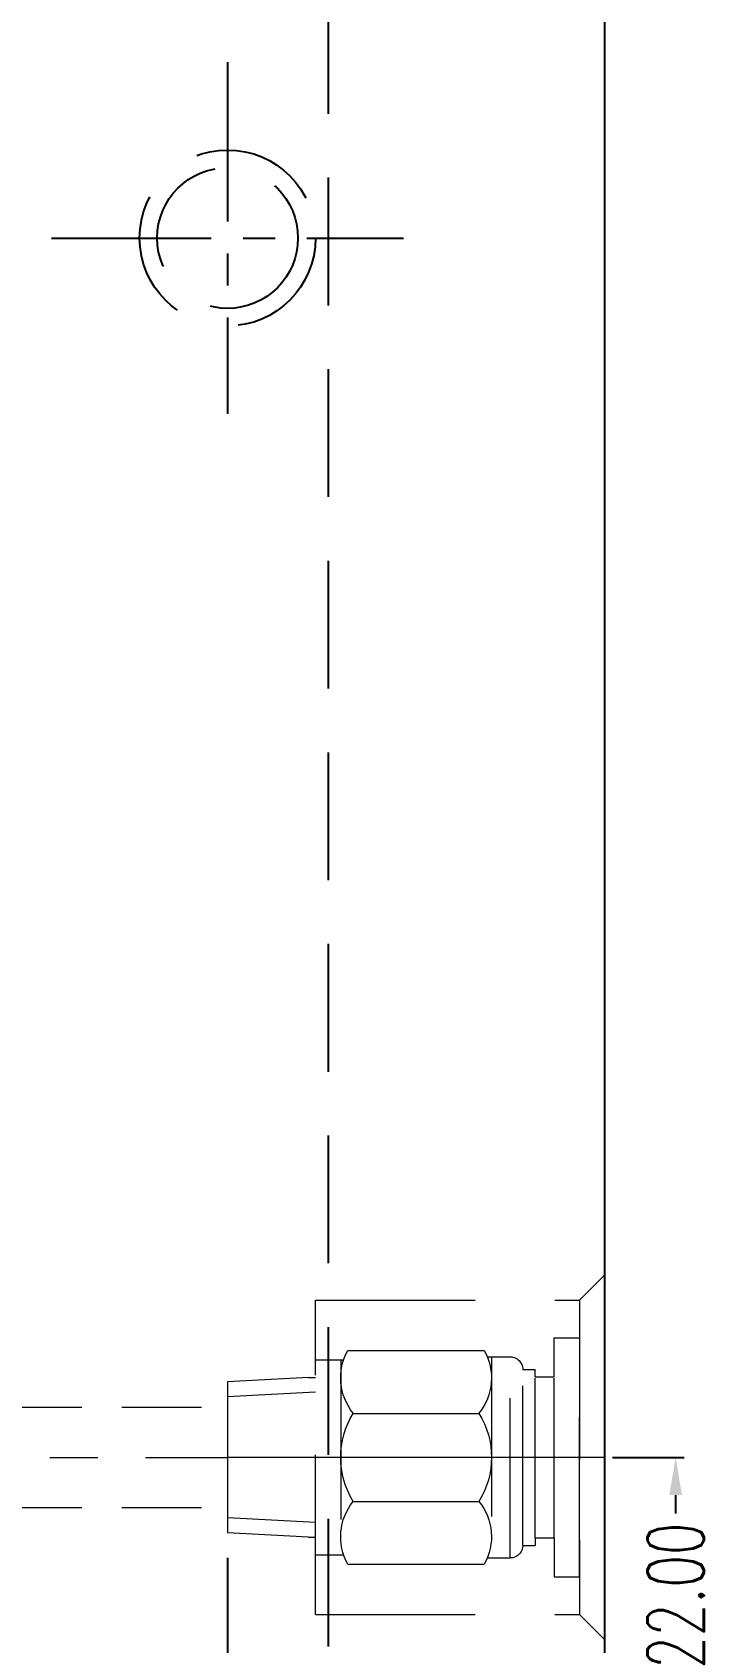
# Model space of a CAD drawing. Header units: inches. Extents: x 169168 to 170394, y -54081 to -53214.
# Drawn here: x 169887.8 to 169942, y -53451.2 to -53323.1 of the extents above; entities that cross this region are included whole.
import ezdxf

# ---------------------------------------------------------------- set-up
doc = ezdxf.new("R2010")
doc.units = ezdxf.units.IN
doc.header["$LTSCALE"] = 2
doc.header["$MEASUREMENT"] = 0
doc.header["$PDMODE"] = 3
doc.header["$PDSIZE"] = 0.3125
doc.linetypes.add('CENTER', pattern=[50.8, 31.75, -6.35, 6.35, -6.35])
doc.linetypes.add('HIDDEN', pattern=[9.525, 6.35, -3.175])
doc.layers.get('0').update_dxf_attribs({"linetype": 'CONTINUOUS'})
doc.layers.get('Defpoints').update_dxf_attribs({"linetype": 'CONTINUOUS'})
doc.layers.add('5', color=5, linetype='CONTINUOUS')
doc.layers.add('WT', color=4, linetype='CONTINUOUS')
doc.layers.add('dim', color=3, linetype='CONTINUOUS', lineweight=15)
doc.layers.add('WR', color=122, linetype='HIDDEN', lineweight=18)
doc.styles.get("Standard").update_dxf_attribs({"font": 'txt.shx', "width": 0.67})
doc.dimstyles.new('2.00', dxfattribs={"dimtxt": 4.5, "dimasz": 3, "dimexe": 0.666, "dimexo": 0.626, "dimgap": 1, "dimtad": 0, "dimzin": 0, "dimdsep": 46, "dimtxsty": 'Standard', "dimcen": 0.09, "dimclrd": 3, "dimclre": 3, "dimclrt": 7, "dimazin": 0, "dimtfac": 1, "dimtofl": 0, "dimtmove": 0, "dimatfit": 0, "dimfxl": 0, "dimtolj": 1, "dimtzin": 0, "dimarcsym": 0})

# ---------------------------------------------------------------- blocks, each defined once
blk = doc.blocks.new('*D38812')
at = {"layer": 'Defpoints', "color": 0}
for p in [(169933.36, -53436.5), (169939.02, -53436.5), (169933.36, -53458.5)]:
    blk.add_point(p, dxfattribs=at)
at = {"layer": 'dim', "color": 3, "linetype": 'ByBlock', "lineweight": -2}
for p, q in [((169933.99, -53436.5), (169939.69, -53436.5)), ((169939.02, -53439.5), (169939.02, -53440.97)), ((169939.02, -53455.5), (169939.02, -53454.03)), ((169933.99, -53458.5), (169939.69, -53458.5))]:
    blk.add_line(p, q, dxfattribs=at)
at = {"layer": 'dim', "color": 3, "linetype": 'ByBlock'}
for points in [[(169939.52, -53439.5), (169938.52, -53439.5), (169939.02, -53436.5)], [(169938.52, -53455.5), (169939.52, -53455.5), (169939.02, -53458.5)]]:
    blk.add_solid(points, dxfattribs=at)
at = {"layer": 'dim', "color": 7, "linetype": 'ByBlock', "insert": (169939.02, -53447.5), "char_height": 4.5, "attachment_point": 5, "rotation": 90}
blk.add_mtext('\\A1;22.00', dxfattribs=at)
blk = doc.blocks.new('20150129.111502')
at = {"layer": '5', "color": 122, "linetype": 'HIDDEN', "lineweight": 0}
for p, q in [((0, 14.5), (0, -14.5)), ((2, 12.5), (0, 14.5)), ((2, 12.5), (2, -12.5)), ((23, 12.5), (2, 12.5)), ((23, -12.5), (23, 12.5)), ((2, -9.5), (2, 9.5)), ((4.01, 9.5), (2, 9.5)), ((4.01, 6.4), (4.01, 9.5)), ((7.51, -8), (7.51, 8)), ((9.33, 8), (7.51, 8)), ((9, 8), (9, -8)), ((20.43, 8.5), (9.57, 8.5)), ((23, 7.75), (20.77, 7.75)), ((21, 7.75), (21, -7.75)), ((5.51, 6.4), (5.51, 7)), ((6.51, 7), (5.51, 7)), ((5.51, 6.4), (5.51, 7)), ((6.51, -7), (6.51, 7)), ((4.01, -6.4), (4.01, 6.4)), ((5.51, 6.4), (4.01, 6.4)), ((5.51, -6.4), (5.51, 6.4)), ((23.56, 6.35), (23, 6.35)), ((23, 5.19), (30, 4.82)), ((23.56, 6.35), (30, 6.01)), ((30, 6.01), (30, -6.01)), ((20.01, 3.5), (9.99, 3.5)), ((20.01, -3.5), (9.99, -3.5)), ((23, -5.19), (30, -4.82)), ((5.51, -6.4), (4.01, -6.4)), ((4.01, -6.4), (4.01, -9.5)), ((5.51, -6.4), (5.51, -7)), ((5.51, -6.4), (5.51, -7)), ((23.56, -6.35), (23, -6.35)), ((23.56, -6.35), (30, -6.01)), ((6.51, -7), (5.51, -7)), ((9.33, -8), (7.51, -8)), ((20.43, -8.5), (9.57, -8.5)), ((23, -7.75), (20.77, -7.75)), ((4.01, -9.5), (2, -9.5)), ((2, -12.5), (0, -14.5)), ((23, -12.5), (2, -12.5))]:
    blk.add_line(p, q, dxfattribs=at)
at = {"layer": '5', "color": 122, "linetype": 'CENTER', "lineweight": 0, "ltscale": 0.5}
blk.add_line((0, 0), (30, 0), dxfattribs=at)
at = {"layer": '5', "color": 122, "linetype": 'HIDDEN', "lineweight": 0}
for centre, radius, start, end in [((7.51, 7), 1, 90, 180), ((13.47, 6.32), 4.47, 150.752, 219.0183), ((16.53, 6.32), 4.47, 320.9817, 29.248), ((15.66, 0), 6.66, 148.3016, 211.6984), ((14.34, 0), 6.66, 328.3016, 31.6984), ((13.47, -6.32), 4.47, 140.9817, 209.248), ((16.53, -6.32), 4.47, 330.752, 39.0183), ((7.51, -7), 1, 180, 270)]:
    blk.add_arc(centre, radius, start, end, dxfattribs=at)

msp = doc.modelspace()

# ---------------------------------------------------------------- linework, layer by layer
at = {"color": 8, "linetype": 'HIDDEN', "ltscale": 0.8}
msp.add_line((169911.361, -53258.499), (169911.361, -53658.499), dxfattribs=at)
msp.add_line((169933.361, -53261.499), (169933.361, -53655.499))
at = {"color": 8, "linetype": 'CENTER', "ltscale": 0.2}
for p, q in [((169903.361, -53325.499), (169903.361, -53353.499)), ((169889.361, -53339.499), (169917.361, -53339.499)), ((169903.361, -53444.499), (169903.361, -53472.499))]:
    msp.add_line(p, q, dxfattribs=at)
at = {"color": 8, "linetype": 'HIDDEN', "ltscale": 0.8}
for radius in [7, 5.6]:
    msp.add_circle((169903.361, -53339.499), radius, dxfattribs=at)
at = {"layer": 'WR', "linetype": 'HIDDEN', "ltscale": 0.5}
for p, q in [((169866.361, -53432.499), (169903.361, -53432.499)), ((169866.361, -53440.499), (169903.361, -53440.499))]:
    msp.add_line(p, q, dxfattribs=at)
at = {"layer": 'WR', "linetype": 'CENTER', "ltscale": 0.3}
msp.add_line((169866.361, -53436.499), (169903.361, -53436.499), dxfattribs=at)

# ---------------------------------------------------------------- block references
at = {"layer": 'WT', "linetype": 'ByBlock', "xscale": -0.9999999999999991}
msp.add_blockref('20150129.111502', (169933.361, -53436.499), dxfattribs=at)

# ---------------------------------------------------------------- dimensions: what is measured, and where the dimension line sits
at = {"layer": 'dim', "linetype": 'ByBlock'}
dim = msp.add_linear_dim(base=(169939.023, -53436.499), p1=(169933.361, -53458.499), p2=(169933.361, -53436.499), angle=90, dimstyle='2.00', dxfattribs=at)
dim.commit()
dim.dimension.update_dxf_attribs({"geometry": '*D38812', "text_midpoint": (169939.023, -53447.499)})

doc.saveas('drawing.dxf')
